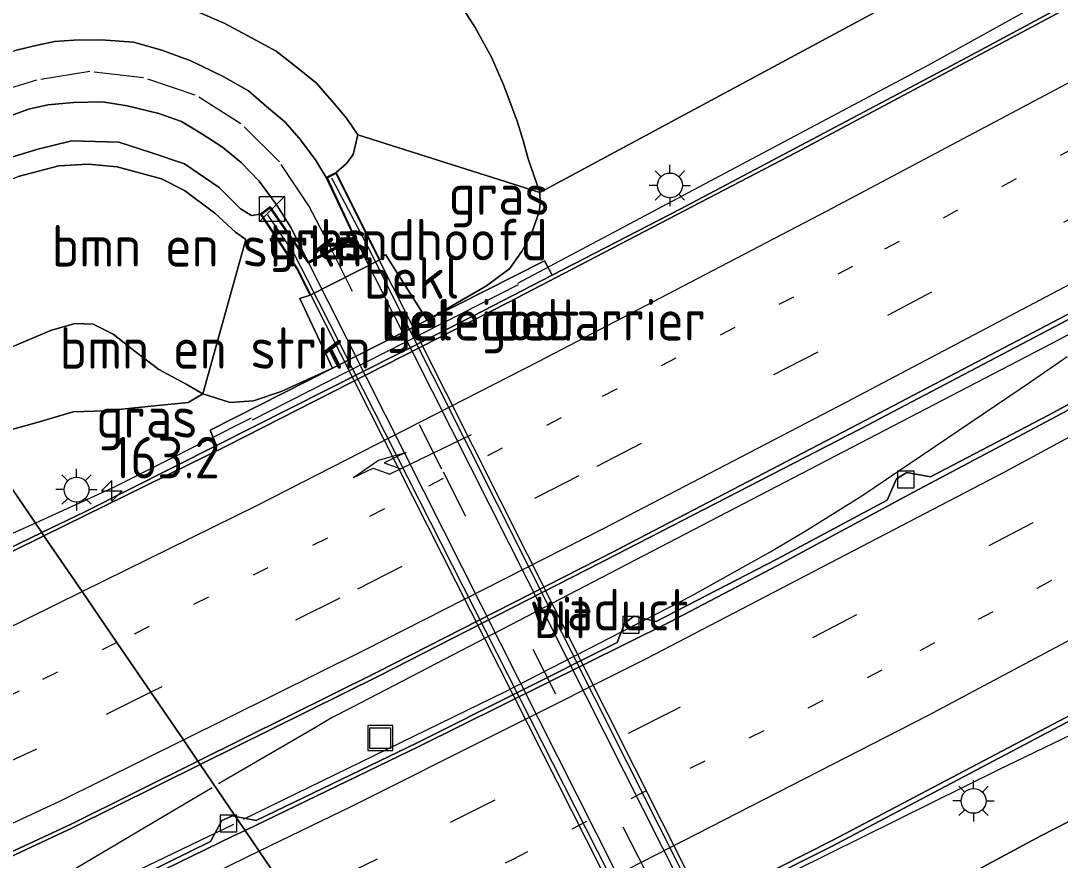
# Model space of a CAD drawing. Extents: x 253736 to 255979, y 477184 to 479215.
# Drawn here: x 254248.2 to 254310.8, y 477642.1 to 477692.7 of the extents above; entities that cross this region are included whole.
import ezdxf
from ezdxf.enums import TextEntityAlignment as Align

# ---------------------------------------------------------------- set-up
doc = ezdxf.new("R2010")
doc.units = 0
doc.linetypes.add('13strp', pattern=[4, 1, -3])
doc.linetypes.add('39strp', pattern=[12, 3, -9])
for name, color, linetype, lineweight in [('af-b1-rasterhekwerk', 8, 'hekwerk', 18), ('af-bs-doorgang', 8, 'Continuous', 18), ('af-bs-rasterhekwerk', 8, 'hekwerk', 18), ('as-bs-kilometr', 8, 'Continuous', 18), ('bp-b5-bomenstruiken', 8, 'Continuous', 18), ('bp-b5-grasland', 8, 'Continuous', 18), ('gr-bs-barrier', 8, 'Continuous', 18), ('gr-bs-geleiderail', 8, 'geleiderail', 18), ('gw-bs-kruinlijn', 8, 'Continuous', 18), ('gw-bs-teenlijn', 8, 'Continuous', 18), ('kw-b5-landhoofd', 8, 'Continuous', 18), ('kw-b6-viaduct', 8, 'Continuous', 18), ('mk-b1-39streep 0.15', 8, '39strp', 18), ('mk-bs-13streep 0.45', 8, '13strp', 18), ('mk-bs-39streep 0.15', 8, '39strp', 18), ('mk-bs-pijlre750', 8, 'Continuous', 18), ('mk-bs-streep 0.15', 8, 'Continuous', 18), ('og-b1-terreinafscheiding', 8, 'Continuous', 18), ('og-b5-bekleding', 8, 'Continuous', 18), ('og-bs-hulpgeometrie', 8, 'Continuous', 18), ('og-bs-inrichtingselement', 8, 'Continuous', 18), ('og-bs-maaiveld', 8, 'Continuous', 18), ('og-bs-terreinafscheiding', 8, 'Continuous', 18), ('vh-b5-verh_soort', 8, 'Continuous', 18), ('vh-b6-verh_soort', 8, 'Continuous', 18), ('wh-bs-kolk', 8, 'Continuous', 18), ('wm-bs-lichtmast', 8, 'Continuous', 18)]:
    doc.layers.add(name, color=color, linetype=linetype, lineweight=lineweight)
doc.styles.add('rtw_iso', font='isocp.shx')
doc.linetypes.add('geleiderail', pattern='A,2,-1,[175,RTW.shx,S=0.5,R=0,X=0,Y=0],-1', length=4)
doc.linetypes.add('hekwerk', pattern='A,7,-1.5,[1,RTW.shx,S=0.75,R=0,X=0,Y=0],-1.5', length=10)

# ---------------------------------------------------------------- blocks, each defined once
blk = doc.blocks.new('RW1 Buren totaal_ACAD_1_FMEBLOCK49')
at = {"layer": 'bp-b5-grasland'}
blk.add_polyline3d([(76.607, -23.172, 22.403), (83.149, -20.426, 22.412), (96.002, -16.534, 22.52), (107, -12.817, 22.637), (115.787, -10.247, 22.721), (121.178, -8.128, 22.76), (124.88, -6.764, 22.769), (128.347, -11.843, 23.013), (128.74, -12.42, 23.107), (116.923, -18.144, 23.096), (104.254, -23.797, 23.051), (97.804, -26.282, 23.038), (80.296, -32.854, 22.971), (61.973, -39.468, 22.889)], dxfattribs=at)
blk = doc.blocks.new('kolk')
blk.add_lwpolyline([(-0.5, -0.5), (0.5, -0.5), (0.5, 0.5), (-0.5, 0.5)], close=True)
blk = doc.blocks.new('put')
for p, q in [((0.75, 0.75), (-0.75, 0.75)), ((-0.75, 0.75), (-0.75, -0.75)), ((0.75, -0.75), (0.75, 0.75)), ((-0.75, -0.75), (0.75, -0.75))]:
    blk.add_line(p, q)
blk.add_lwpolyline([(-0.625, 0.625), (0.625, 0.625), (0.625, -0.625), (-0.625, -0.625)], close=True)
blk = doc.blocks.new('dtbattr-r')
at = {"style": 'rtw_iso'}
blk.add_attdef('TAG', text='', height=2.5, dxfattribs=at).set_placement((0, 0), align=Align.MIDDLE_CENTER)
blk = doc.blocks.new('dtbattr-l')
at = {"style": 'rtw_iso'}
blk.add_attdef('TAG', (0, 0), '', height=2.5, dxfattribs=at)
blk = doc.blocks.new('pijlr')
for p, q in [((0, 0, 0.1), (5.45, 0, 0.1)), ((5.45, -0.75, 0.1), (4.7, 0, 0.1)), ((6.2, -0.75, 0.1), (5.45, 0, 0.1)), ((4, -0.75, 0.1), (5.45, -0.75, 0.1)), ((5.7, -1.05, 0.1), (4, -0.75, 0.1)), ((7.5, -0.75, 0.1), (5.7, -1.05, 0.1)), ((7.5, -0.75, 0.1), (6.2, -0.75, 0.1))]:
    blk.add_line(p, q)
blk = doc.blocks.new('kast')
blk.add_line((-0.75, -0.75), (0.75, 0.75))
blk.add_lwpolyline([(-0.75, 0.75), (0.75, 0.75), (0.75, -0.75), (-0.75, -0.75)], close=True)
blk = doc.blocks.new('lantaarnpaal')
for p, q in [((-0.884, 0.884), (-0.53, 0.53)), ((0, 0.75), (0, 1.25)), ((0.53, 0.53), (0.884, 0.884)), ((-0.75, 0), (-1.25, 0)), ((0.75, 0), (1.25, 0)), ((-0.53, -0.53), (-0.884, -0.884)), ((0.53, -0.53), (0.884, -0.884)), ((0, -0.75), (0, -1.25))]:
    blk.add_line(p, q)
blk.add_circle((0, 0), 0.75)
blk = doc.blocks.new('hecto')
for p, q in [((0, 0.625), (-0.625, 0)), ((0, -0.625), (0, 0.625)), ((-0.625, 0), (0.625, 0)), ((0.625, 0), (0, -0.625))]:
    blk.add_line(p, q)
blk = doc.blocks.new('dtbattr')
at = {"style": 'rtw_iso'}
blk.add_attdef('TAG', (0.591, 0.868), '', height=2.5, dxfattribs=at)
blk = doc.blocks.new('Deel_d28hz')
at = {"layer": 'af-b1-rasterhekwerk'}
for points in [[(254294.724, 477628.184, 29.722), (254293.279, 477630.932, 29.722), (254292.514, 477632.491, 29.68), (254269.092, 477679.072, 28.798), (254266.911, 477683.239, 28.711)], [(254263.031, 477681.025, 28.705), (254264.648, 477678.65, 28.708), (254265.426, 477677.14, 28.723), (254288.954, 477630.759, 29.755), (254289.579, 477629.318, 29.746), (254290.695, 477626.294, 29.74)]]:
    blk.add_polyline3d(points, dxfattribs=at)
at = {"layer": 'af-bs-doorgang'}
blk.add_polyline3d([(254305.92, 477641.576, 23.473), (254309.657, 477643.581, 23.509)], dxfattribs=at)
at = {"layer": 'af-bs-rasterhekwerk'}
for points in [[(254240.388, 477701.387, 22.782), (254240.925, 477700.018, 23.43), (254243.946, 477692.31, 27.726), (254246.176, 477693.067, 27.915), (254248.382, 477693.773, 27.978), (254250.858, 477694.206, 28.101), (254253.533, 477694.321, 28.164), (254255.467, 477694.067, 28.173), (254257.631, 477693.625, 28.221), (254258.979, 477693.214, 28.248), (254260.41, 477692.596, 28.248), (254262.066, 477691.697, 28.314), (254263.55, 477690.902, 28.32), (254264.658, 477690.034, 28.317), (254265.98, 477688.961, 28.299), (254267.024, 477687.754, 28.344), (254267.797, 477686.863, 28.344), (254268.481, 477685.855, 28.338), (254279.454, 477682.386, 23.268), (254309.978, 477698.813, 23.181), (254314.679, 477701.361, 23.169), (254346.493, 477719.366, 23.19), (254381.923, 477739.756, 23.241)], [(254309.657, 477643.581, 23.509), (254314.108, 477645.868, 23.572), (254349.738, 477665.181, 23.671), (254380.763, 477683.027, 23.704), (254407.511, 477699.267, 23.728), (254412.85, 477702.632, 23.709)]]:
    blk.add_polyline3d(points, dxfattribs=at)
at = {"layer": 'bp-b5-bomenstruiken'}
for points in [[(254309.978, 477698.813, 23.181), (254279.454, 477682.386, 23.268), (254278.741, 477684.4, 23.286), (254278.448, 477685.508, 23.154), (254278.079, 477686.677, 23.046), (254277.274, 477688.834, 22.989), (254276.544, 477690.54, 23.016), (254275.555, 477692.328, 22.95), (254273.869, 477694.987, 22.905), (254272.149, 477697.021, 22.905), (254270.523, 477698.315, 22.866), (254269.526, 477698.92, 22.83), (254267.923, 477699.794, 22.845), (254266.03, 477700.673, 22.827), (254263.59, 477701.662, 22.83), (254261.667, 477702.241, 22.86), (254259.776, 477702.805, 22.89), (254257.626, 477703.402, 22.911), (254254.772, 477703.613, 22.905), (254251.932, 477703.865, 22.818), (254248.924, 477703.908, 22.782), (254254.224, 477705.679, 22.797), (254263.388, 477708.918, 22.812), (254297.826, 477721.89, 22.869)], [(254259.133, 477670.233, 23.109), (254258.13, 477670.821, 23.088), (254256.479, 477671.709, 23.013), (254255.043, 477672.781, 22.902), (254253.728, 477673.826, 22.86), (254252.514, 477674.432, 22.851), (254251.424, 477674.472, 22.842), (254250.012, 477674.082, 22.833), (254246.854, 477672.758, 22.731), (254243.023, 477671.253, 22.589), (254237.761, 477678.963, 27.236), (254243.896, 477681.664, 27.354), (254248, 477683.347, 27.549), (254250.454, 477683.994, 27.621), (254252.226, 477684.086, 27.702), (254253.96, 477683.916, 27.846), (254256.637, 477683.198, 27.9), (254258.035, 477682.507, 28.062), (254259.851, 477681.128, 28.221), (254261.105, 477679.994, 28.227), (254261.726, 477679.543, 28.179)], [(254259.133, 477670.233, 23.109), (254258.242, 477669.708, 23.103), (254256.22, 477669.508, 23.085), (254253.268, 477669.213, 23.058), (254251.305, 477669.156, 22.998), (254249.208, 477668.529, 22.932), (254245.566, 477667.527, 22.769), (254243.023, 477671.253, 22.589), (254246.854, 477672.758, 22.731), (254250.012, 477674.082, 22.833), (254251.424, 477674.472, 22.842), (254252.514, 477674.432, 22.851), (254253.728, 477673.826, 22.86), (254255.043, 477672.781, 22.902), (254256.479, 477671.709, 23.013), (254258.13, 477670.821, 23.088)]]:
    blk.add_polyline3d(points, close=True, dxfattribs=at)
blk.add_polyline3d([(254273.869, 477694.987, 22.905), (254275.555, 477692.328, 22.95), (254276.544, 477690.54, 23.016), (254277.274, 477688.834, 22.989), (254278.079, 477686.677, 23.046), (254278.448, 477685.508, 23.154), (254278.741, 477684.4, 23.286), (254279.454, 477682.386, 23.268), (254268.481, 477685.855, 28.338), (254267.797, 477686.863, 28.344), (254267.024, 477687.754, 28.344), (254265.98, 477688.961, 28.299), (254264.658, 477690.034, 28.317), (254263.55, 477690.902, 28.32), (254262.066, 477691.697, 28.314), (254260.41, 477692.596, 28.248), (254258.979, 477693.214, 28.248)], dxfattribs=at)
at = {"layer": 'bp-b5-grasland'}
for points in [[(254384.634, 477735.82, 23.39), (254367.363, 477725.718, 23.323), (254353.031, 477717.247, 23.298), (254337.147, 477708.16, 23.273), (254320.735, 477698.885, 23.211), (254305.241, 477690.544, 23.199), (254287.925, 477681.378, 23.167), (254280.19, 477677.388, 23.178), (254279.737, 477678.259, 23.11), (254272.669, 477674.682, 23.09), (254276.24, 477676.756, 23.235), (254277.646, 477677.796, 23.265), (254278.385, 477678.856, 23.31), (254278.936, 477679.846, 23.343), (254279.419, 477681.208, 23.334), (254279.478, 477681.702, 23.331), (254279.454, 477682.386, 23.268), (254309.978, 477698.813, 23.181), (254314.679, 477701.361, 23.169), (254346.493, 477719.366, 23.19), (254381.923, 477739.756, 23.241)], [(254412.85, 477702.632, 23.709), (254407.511, 477699.267, 23.728), (254380.763, 477683.027, 23.704), (254349.738, 477665.181, 23.671), (254314.108, 477645.868, 23.572), (254309.657, 477643.581, 23.509), (254305.92, 477641.576, 23.473), (254302.29, 477639.539, 23.527), (254301.769, 477639.764, 23.545), (254300.556, 477640.276, 23.605), (254298.283, 477640.424, 23.614), (254295.972, 477640.158, 23.656), (254293.585, 477639.828, 23.674), (254291.266, 477638.642, 24.335), (254291.011, 477638.959, 24.202), (254292.203, 477640.518, 23.831), (254297.046, 477642.943, 23.833), (254316.61, 477653.284, 23.932), (254332.13, 477661.556, 24.003), (254348.136, 477670.48, 24.033), (254362.783, 477678.892, 24.084), (254378.203, 477687.885, 24.014), (254393.55, 477697.065, 24.062), (254409.814, 477707.041, 24.123)], [(254279.454, 477682.386, 23.268), (254279.478, 477681.702, 23.331), (254279.419, 477681.208, 23.334), (254278.936, 477679.846, 23.343), (254278.385, 477678.856, 23.31), (254277.646, 477677.796, 23.265), (254276.24, 477676.756, 23.235), (254272.669, 477674.682, 23.09), (254270.157, 477678.644, 26.251), (254269.802, 477678.318, 26.251), (254267.168, 477683.591, 28.648), (254267.79, 477684.123, 28.815), (254268.188, 477684.669, 28.728), (254268.481, 477685.855, 28.338)], [(254259.947, 477667.126, 23.113), (254252.015, 477663.125, 23.11), (254249.426, 477661.871, 23.107), (254249.033, 477662.448, 23.013), (254245.566, 477667.527, 22.769), (254249.208, 477668.529, 22.932), (254251.305, 477669.156, 22.998), (254253.268, 477669.213, 23.058), (254256.22, 477669.508, 23.085), (254258.242, 477669.708, 23.103), (254259.133, 477670.233, 23.109), (254260.774, 477669.716, 23.142), (254262.181, 477669.807, 23.163), (254263.861, 477670.375, 23.16), (254266.958, 477671.792, 23.075), (254259.571, 477668.053, 23.057)]]:
    blk.add_polyline3d(points, close=True, dxfattribs=at)
for points in [[(254318.877, 477673.68, 23.652), (254310.129, 477668.954, 23.641), (254303.007, 477665.226, 23.585), (254301.58, 477665.5, 23.566), (254300.958, 477665.115, 23.597), (254300.4, 477663.817, 23.617), (254293.735, 477660.267, 23.604), (254286.468, 477656.508, 23.558), (254285.149, 477656.836, 23.608), (254284.585, 477656.435, 23.587), (254284.125, 477655.244, 23.637), (254272.053, 477649.202, 23.565), (254262.342, 477644.516, 23.49), (254261.108, 477644.755, 23.48), (254258.975, 477647.88, 23.549), (254269.766, 477653.234, 23.552), (254284.036, 477660.522, 23.588), (254298.798, 477668.127, 23.613), (254315.914, 477677.131, 23.657)], [(254258.979, 477693.214, 28.248), (254260.41, 477692.596, 28.248), (254262.066, 477691.697, 28.314), (254263.55, 477690.902, 28.32), (254264.658, 477690.034, 28.317), (254265.98, 477688.961, 28.299), (254267.024, 477687.754, 28.344), (254267.797, 477686.863, 28.344), (254268.481, 477685.855, 28.338), (254268.188, 477684.669, 28.728), (254267.79, 477684.123, 28.815), (254267.168, 477683.591, 28.648), (254266.579, 477683.285, 28.636), (254265.927, 477684.344, 28.612), (254264.943, 477685.652, 28.609), (254264.078, 477686.638, 28.603), (254262.968, 477687.562, 28.579), (254261.876, 477688.509, 28.546), (254260.358, 477689.377, 28.51), (254258.401, 477690.325, 28.507), (254256.656, 477690.957, 28.489), (254254.945, 477691.435, 28.45), (254253.007, 477691.577, 28.345), (254251.347, 477691.562, 28.312), (254250.193, 477691.485, 28.324), (254248.979, 477691.224, 28.24), (254247.888, 477690.96, 28.222)], [(254315.043, 477622.648, 23.368), (254310.818, 477632.557, 23.344), (254305.92, 477641.576, 23.473), (254309.657, 477643.581, 23.509), (254314.108, 477645.868, 23.572)], [(254246.932, 477686.778, 28.123), (254248.627, 477687.41, 28.15), (254249.794, 477687.669, 28.192), (254251.324, 477687.807, 28.264), (254253.072, 477687.838, 28.312), (254254.566, 477687.605, 28.345), (254256.469, 477687.134, 28.405), (254257.854, 477686.654, 28.408), (254259.08, 477685.916, 28.432), (254260.311, 477685.106, 28.498), (254261.437, 477684.176, 28.513), (254262.533, 477683.054, 28.555), (254263.588, 477681.61, 28.582), (254264.425, 477680.303, 28.606), (254265.486, 477678.195, 28.711), (254263.193, 477681.507, 28.609), (254262.605, 477681.074, 28.51), (254262.065, 477680.983, 28.773), (254261.409, 477681.387, 28.755), (254260.11, 477682.668, 28.698), (254258.029, 477684.107, 28.581), (254255.992, 477684.797, 28.536), (254254.069, 477685.412, 28.476), (254251.238, 477685.491, 28.464), (254249.179, 477684.991, 28.314), (254247.28, 477684.399, 28.281)], [(254247.28, 477684.399, 28.281), (254249.179, 477684.991, 28.314), (254251.238, 477685.491, 28.464), (254254.069, 477685.412, 28.476), (254255.992, 477684.797, 28.536), (254258.029, 477684.107, 28.581), (254260.11, 477682.668, 28.698), (254261.409, 477681.387, 28.755), (254262.065, 477680.983, 28.773), (254262.605, 477681.074, 28.51), (254264.787, 477677.81, 26.938), (254265.61, 477676.18, 26.251), (254264.985, 477675.988, 26.251), (254266.958, 477671.792, 23.075), (254263.861, 477670.375, 23.16), (254262.181, 477669.807, 23.163), (254260.774, 477669.716, 23.142), (254259.133, 477670.233, 23.109), (254261.726, 477679.543, 28.179), (254261.105, 477679.994, 28.227), (254259.851, 477681.128, 28.221), (254258.035, 477682.507, 28.062), (254256.637, 477683.198, 27.9), (254253.96, 477683.916, 27.846), (254252.226, 477684.086, 27.702), (254250.454, 477683.994, 27.621), (254248, 477683.347, 27.549)]]:
    blk.add_polyline3d(points, dxfattribs=at)
at = {"layer": 'gr-bs-barrier'}
blk.add_polyline3d([(254278.146, 477676.805, 24.152), (254262.097, 477668.642, 24.086)], dxfattribs=at)
at = {"layer": 'gr-bs-geleiderail'}
for points in [[(254578.566, 477842.017, 24.751), (254551.558, 477824.146, 24.718), (254512.499, 477798.6, 24.664), (254486.795, 477781.915, 24.574), (254470.164, 477770.818, 24.58), (254449.015, 477756.81, 24.472), (254445.614, 477754.552, 24.499), (254443.51, 477753.031, 24.508), (254441.303, 477751.385, 24.481), (254426.846, 477740.259, 24.493), (254424.745, 477738.618, 24.493), (254422.536, 477737.08, 24.466), (254420.298, 477735.549, 24.436), (254418.215, 477734.215, 24.421), (254370.229, 477706.541, 24.415), (254329.585, 477683.727, 24.319), (254310.796, 477673.516, 24.301), (254268.163, 477651.339, 24.163), (254266.922, 477650.714, 24.163), (254265.825, 477650.065, 24.163), (254260.08, 477646.719, 24.157)], [(254261.581, 477644.6, 24.211), (254277.39, 477652.286, 24.208), (254288.607, 477658.055, 24.277), (254291.02, 477659.399, 24.286), (254293.274, 477660.674, 24.286), (254295.455, 477661.949, 24.286), (254298.868, 477664.096, 24.28), (254309.109, 477670.995, 24.358), (254311.26, 477672.484, 24.322)], [(254345.193, 477714.206, 23.2), (254323.827, 477701.666, 23.15), (254302.856, 477690.036, 23.137), (254278.103, 477676.895, 23.153)], [(254262.046, 477668.761, 23.075), (254253.737, 477664.595, 23.022), (254249.033, 477662.448, 23.013)], [(254249.033, 477662.448, 23.013), (254247.647, 477661.815, 23.01), (254224.785, 477651.636, 22.938)], [(254271.52, 477629.5, 23.841), (254279.795, 477633.816, 23.858), (254292.76, 477640.481, 23.947), (254307.125, 477647.593, 23.873), (254326.862, 477657.102, 23.886)]]:
    blk.add_polyline3d(points, dxfattribs=at)
at = {"layer": 'gw-bs-kruinlijn'}
for points in [[(254262.605, 477681.074, 28.51), (254262.065, 477680.983, 28.773), (254261.409, 477681.387, 28.755), (254260.11, 477682.668, 28.698), (254258.029, 477684.107, 28.581), (254255.992, 477684.797, 28.536), (254254.069, 477685.412, 28.476), (254251.238, 477685.491, 28.464), (254249.179, 477684.991, 28.314), (254247.28, 477684.399, 28.281), (254242.763, 477682.693, 28.209), (254237.027, 477680.039, 27.911)], [(254268.481, 477685.855, 28.338), (254268.188, 477684.669, 28.728), (254267.79, 477684.123, 28.815), (254267.168, 477683.591, 28.648)]]:
    blk.add_polyline3d(points, dxfattribs=at)
at = {"layer": 'gw-bs-teenlijn'}
for points in [[(254226.523, 477695.427, 22.571), (254240.388, 477701.387, 22.782), (254242.658, 477702.22, 22.782), (254245.633, 477703.226, 22.782), (254248.924, 477703.908, 22.782), (254251.932, 477703.865, 22.818), (254254.772, 477703.613, 22.905), (254257.626, 477703.402, 22.911), (254259.776, 477702.805, 22.89), (254261.667, 477702.241, 22.86), (254263.59, 477701.662, 22.83), (254266.03, 477700.673, 22.827), (254267.923, 477699.794, 22.845), (254269.526, 477698.92, 22.83), (254270.523, 477698.315, 22.866), (254272.149, 477697.021, 22.905), (254273.869, 477694.987, 22.905), (254275.555, 477692.328, 22.95), (254276.544, 477690.54, 23.016), (254277.274, 477688.834, 22.989), (254278.079, 477686.677, 23.046), (254278.448, 477685.508, 23.154), (254278.741, 477684.4, 23.286), (254279.454, 477682.386, 23.268)], [(254272.669, 477674.682, 23.09), (254276.24, 477676.756, 23.235), (254277.646, 477677.796, 23.265), (254278.385, 477678.856, 23.31), (254278.936, 477679.846, 23.343), (254279.419, 477681.208, 23.334), (254279.478, 477681.702, 23.331), (254279.454, 477682.386, 23.268)], [(254243.023, 477671.253, 22.589), (254246.854, 477672.758, 22.731), (254250.012, 477674.082, 22.833), (254251.424, 477674.472, 22.842), (254252.514, 477674.432, 22.851), (254253.728, 477673.826, 22.86), (254255.043, 477672.781, 22.902), (254256.479, 477671.709, 23.013), (254258.13, 477670.821, 23.088), (254259.133, 477670.233, 23.109), (254260.774, 477669.716, 23.142), (254262.181, 477669.807, 23.163), (254263.861, 477670.375, 23.16), (254266.958, 477671.792, 23.075)]]:
    blk.add_polyline3d(points, dxfattribs=at)
at = {"layer": 'kw-b5-landhoofd'}
blk.add_polyline3d([(254269.802, 477678.318, 26.251), (254265.61, 477676.18, 26.251), (254264.787, 477677.81, 26.938), (254262.605, 477681.074, 28.51), (254263.193, 477681.507, 28.609), (254265.486, 477678.195, 28.711), (254266.884, 477678.95, 28.678), (254268.26, 477679.694, 28.663), (254266.579, 477683.285, 28.636), (254267.168, 477683.591, 28.648)], close=True, dxfattribs=at)
at = {"layer": 'kw-b6-viaduct'}
blk.add_polyline3d([(254268.915, 477679.976, 28.729), (254293.286, 477631.577, 29.731), (254294.98, 477628.171, 29.679), (254294.445, 477627.919, 29.679), (254292.68, 477631.403, 29.739), (254289.782, 477629.909, 29.709), (254291.159, 477626.283, 29.73), (254290.563, 477626.071, 29.694), (254289.236, 477629.57, 29.722), (254264.823, 477677.838, 28.735), (254262.673, 477681.062, 28.511), (254263.181, 477681.436, 28.61), (254265.471, 477678.13, 28.712), (254268.325, 477679.672, 28.664), (254266.645, 477683.263, 28.637), (254267.146, 477683.523, 28.649)], close=True, dxfattribs=at)
at = {"layer": 'mk-b1-39streep 0.15'}
blk.add_polyline3d([(254291.265, 477630.73, 29.731), (254273.549, 477665.694, 29.035), (254266.932, 477678.862, 28.726)], dxfattribs=at)
at = {"layer": 'mk-bs-13streep 0.45'}
for points in [[(254386.752, 477728.413, 23.606), (254370.332, 477718.387, 23.562), (254353.454, 477708.468, 23.514), (254336.511, 477698.704, 23.5), (254318.762, 477688.845, 23.47), (254298.304, 477677.921, 23.415), (254280.747, 477668.793, 23.417), (254266.64, 477661.53, 23.422), (254253.953, 477655.24, 23.39)], [(254266.614, 477636.687, 23.783), (254277.847, 477642.187, 23.8), (254302.382, 477654.768, 23.84), (254327.632, 477668.206, 23.907), (254346.377, 477678.623, 23.943), (254366.74, 477690.339, 23.971), (254385.143, 477701.335, 24.007), (254406.101, 477714.064, 24.023)], [(254253.953, 477655.24, 23.39), (254248.062, 477652.319, 23.375), (254233.747, 477645.58, 23.342)]]:
    blk.add_polyline3d(points, dxfattribs=at)
at = {"layer": 'mk-bs-39streep 0.15'}
for points in [[(254398.076, 477731.188, 23.747), (254381.431, 477720.885, 23.728), (254364.326, 477710.642, 23.68), (254347.71, 477700.919, 23.645), (254330.632, 477691.311, 23.614), (254313.677, 477681.967, 23.562), (254296.217, 477672.751, 23.526), (254281.811, 477665.303, 23.493), (254267.4, 477657.927, 23.481), (254255.994, 477652.25, 23.467)], [(254395.841, 477712.028, 23.97), (254379.07, 477701.875, 23.937), (254361.129, 477691.272, 23.905), (254343.71, 477681.29, 23.873), (254326.578, 477671.755, 23.834), (254309.188, 477662.463, 23.803), (254287.461, 477651.112, 23.762), (254269.652, 477642.18, 23.706), (254264.548, 477639.715, 23.7)], [(254266.884, 477678.95, 28.678), (254265.529, 477681.57, 28.612), (254263.759, 477684.227, 28.597), (254261.431, 477686.524, 28.522), (254258.666, 477688.253, 28.462), (254255.55, 477689.296, 28.417), (254252.317, 477689.671, 28.306), (254249.099, 477689.154, 28.219), (254246.107, 477688.241, 28.177), (254243.409, 477687.111, 28.063), (254234.838, 477683.245, 27.96)]]:
    blk.add_polyline3d(points, dxfattribs=at)
at = {"layer": 'mk-bs-streep 0.15'}
for points in [[(254251.854, 477658.315, 23.242), (254262.42, 477663.523, 23.254), (254279.41, 477672.215, 23.298), (254296.777, 477681.275, 23.321), (254317.074, 477692.045, 23.367), (254334.927, 477701.983, 23.409), (254351.65, 477711.549, 23.429), (254368.519, 477721.354, 23.501), (254385.446, 477731.333, 23.535)], [(254257.957, 477649.372, 23.561), (254268.91, 477654.807, 23.569), (254283.284, 477662.124, 23.597), (254297.965, 477669.747, 23.626), (254315.106, 477678.805, 23.67), (254332.368, 477688.303, 23.705), (254349.4, 477697.908, 23.727), (254366.187, 477707.756, 23.771), (254383.342, 477718.002, 23.818), (254399.936, 477728.274, 23.843)], [(254395.348, 477715.875, 23.892), (254377.117, 477704.81, 23.851), (254359.779, 477694.559, 23.822), (254341.91, 477684.319, 23.79), (254324.932, 477674.958, 23.767), (254307.48, 477665.511, 23.7), (254285.872, 477654.27, 23.683), (254268.087, 477645.364, 23.642), (254262.537, 477642.661, 23.628)], [(254268.722, 477633.599, 23.88), (254279.9, 477639.09, 23.914), (254302.858, 477650.836, 23.968), (254329.344, 477664.948, 23.992), (254349.062, 477675.885, 24.038), (254368.643, 477687.187, 24.07), (254387.008, 477698.128, 24.104), (254407.804, 477710.787, 24.092)]]:
    blk.add_polyline3d(points, dxfattribs=at)
at = {"layer": 'og-b1-terreinafscheiding'}
for points in [[(254265.534, 477678.107, 28.711), (254266.932, 477678.862, 28.726), (254268.308, 477679.606, 28.663)], [(254268.308, 477679.606, 28.663), (254292.612, 477631.424, 29.74)], [(254289.799, 477629.974, 29.71), (254265.534, 477678.107, 28.711)]]:
    blk.add_polyline3d(points, dxfattribs=at)
at = {"layer": 'og-b5-bekleding'}
blk.add_polyline3d([(254272.669, 477674.682, 23.09), (254266.958, 477671.792, 23.075), (254264.985, 477675.988, 26.251), (254265.61, 477676.18, 26.251), (254269.802, 477678.318, 26.251), (254270.157, 477678.644, 26.251)], close=True, dxfattribs=at)
at = {"layer": 'og-bs-hulpgeometrie'}
blk.add_polyline3d([(254245.566, 477667.527, 22.769), (254249.033, 477662.448, 23.013), (254249.426, 477661.871, 23.107), (254249.554, 477661.684, 23.126), (254251.854, 477658.315, 23.242), (254253.953, 477655.24, 23.39), (254255.994, 477652.25, 23.467), (254257.957, 477649.372, 23.561), (254258.832, 477648.091, 23.59), (254258.975, 477647.88, 23.549), (254261.108, 477644.755, 23.48), (254261.68, 477643.917, 23.548), (254262.537, 477642.661, 23.628), (254264.548, 477639.715, 23.7), (254266.614, 477636.687, 23.783), (254268.722, 477633.599, 23.88), (254271.027, 477630.222, 23.907), (254271.153, 477630.037, 23.852), (254271.52, 477629.5, 23.841), (254276.2, 477622.643, 23.354), (254282.902, 477612.824, 28.886), (254283.506, 477611.939, 29.177), (254284.694, 477610.198, 29.265)], dxfattribs=at)
at = {"layer": 'og-bs-maaiveld'}
blk.add_polyline3d([(254268.26, 477679.694, 28.663), (254266.579, 477683.285, 28.636), (254267.168, 477683.591, 28.648), (254269.802, 477678.318, 26.251), (254265.61, 477676.18, 26.251), (254264.787, 477677.81, 26.938), (254262.605, 477681.074, 28.51), (254263.193, 477681.507, 28.609), (254265.486, 477678.195, 28.711)], dxfattribs=at)
at = {"layer": 'og-bs-terreinafscheiding'}
for points in [[(254384.634, 477735.82, 23.39), (254367.363, 477725.718, 23.323), (254353.031, 477717.247, 23.298), (254337.147, 477708.16, 23.273), (254320.735, 477698.885, 23.211), (254305.241, 477690.544, 23.199), (254287.925, 477681.378, 23.167), (254280.19, 477677.388, 23.178)], [(254383.477, 477735.047, 23.387), (254366.303, 477724.827, 23.367), (254349.629, 477715.035, 23.312), (254332.985, 477705.442, 23.312), (254315.298, 477695.658, 23.255), (254294.908, 477684.779, 23.211), (254277.545, 477675.743, 23.169), (254260.617, 477667.132, 23.151), (254249.554, 477661.684, 23.126)], [(254400.82, 477726.965, 23.88), (254384.011, 477716.615, 23.859), (254367.114, 477706.396, 23.82), (254350.151, 477696.545, 23.755), (254333.207, 477686.96, 23.731), (254315.827, 477677.421, 23.693), (254298.64, 477668.406, 23.653), (254283.96, 477660.745, 23.622), (254269.644, 477653.466, 23.605), (254258.832, 477648.091, 23.59)], [(254400.931, 477726.768, 23.831), (254384.113, 477716.365, 23.814), (254367.219, 477706.165, 23.767), (254350.319, 477696.284, 23.723), (254333.282, 477686.668, 23.696), (254315.914, 477677.131, 23.657), (254298.798, 477668.127, 23.613), (254284.036, 477660.522, 23.588), (254269.766, 477653.234, 23.552), (254258.975, 477647.88, 23.549)], [(254318.877, 477673.68, 23.652), (254310.129, 477668.954, 23.641), (254303.007, 477665.226, 23.585), (254301.58, 477665.5, 23.566), (254300.958, 477665.115, 23.597), (254300.4, 477663.817, 23.617), (254293.735, 477660.267, 23.604), (254286.468, 477656.508, 23.558), (254285.149, 477656.836, 23.608), (254284.585, 477656.435, 23.587), (254284.125, 477655.244, 23.637), (254272.053, 477649.202, 23.565), (254262.342, 477644.516, 23.49), (254261.108, 477644.755, 23.48)], [(254396.881, 477718.733, 23.798), (254387.603, 477713.119, 23.818), (254374.761, 477705.219, 23.784), (254364.546, 477699.191, 23.76), (254352.867, 477692.359, 23.772), (254342.807, 477686.686, 23.741), (254331.663, 477680.365, 23.759), (254320.325, 477674.119, 23.697), (254310.282, 477668.712, 23.675), (254301.978, 477664.312, 23.631), (254293.789, 477659.887, 23.644), (254287.27, 477656.466, 23.613), (254272.158, 477648.98, 23.596), (254261.68, 477643.917, 23.548)], [(254409.587, 477707.255, 24.139), (254393.371, 477697.349, 24.107), (254378.019, 477688.14, 24.1), (254362.671, 477679.138, 24.114), (254347.965, 477670.672, 24.088), (254331.965, 477661.806, 24.026), (254316.439, 477653.493, 23.976), (254297.118, 477643.331, 23.916), (254292.274, 477640.875, 23.911), (254281.532, 477635.43, 23.899), (254276.085, 477632.668, 23.893), (254271.027, 477630.222, 23.907)], [(254409.814, 477707.041, 24.123), (254393.55, 477697.065, 24.062), (254378.203, 477687.885, 24.014), (254362.783, 477678.892, 24.084), (254348.136, 477670.48, 24.033), (254332.13, 477661.556, 24.003), (254316.61, 477653.284, 23.932), (254297.046, 477642.943, 23.833), (254292.203, 477640.518, 23.831), (254291.011, 477638.959, 24.202)], [(254266.579, 477683.285, 28.636), (254265.927, 477684.344, 28.612), (254264.943, 477685.652, 28.609), (254264.078, 477686.638, 28.603), (254262.968, 477687.562, 28.579), (254261.876, 477688.509, 28.546), (254260.358, 477689.377, 28.51), (254258.401, 477690.325, 28.507), (254256.656, 477690.957, 28.489), (254254.945, 477691.435, 28.45), (254253.007, 477691.577, 28.345), (254251.347, 477691.562, 28.312), (254250.193, 477691.485, 28.324), (254248.979, 477691.224, 28.24), (254247.888, 477690.96, 28.222), (254246.461, 477690.454, 28.153), (254244.81, 477689.743, 28.126), (254240.694, 477687.806, 28.006), (254233.806, 477684.757, 27.864)], [(254235.761, 477681.893, 27.954), (254242.476, 477684.803, 28.069), (254246.932, 477686.778, 28.123), (254248.627, 477687.41, 28.15), (254249.794, 477687.669, 28.192), (254251.324, 477687.807, 28.264), (254253.072, 477687.838, 28.312), (254254.566, 477687.605, 28.345), (254256.469, 477687.134, 28.405), (254257.854, 477686.654, 28.408), (254259.08, 477685.916, 28.432), (254260.311, 477685.106, 28.498), (254261.437, 477684.176, 28.513), (254262.533, 477683.054, 28.555), (254263.588, 477681.61, 28.582), (254264.425, 477680.303, 28.606), (254265.486, 477678.195, 28.711)], [(254237.761, 477678.963, 27.236), (254243.896, 477681.664, 27.354), (254248, 477683.347, 27.549), (254250.454, 477683.994, 27.621), (254252.226, 477684.086, 27.702), (254253.96, 477683.916, 27.846), (254256.637, 477683.198, 27.9), (254258.035, 477682.507, 28.062), (254259.851, 477681.128, 28.221), (254261.105, 477679.994, 28.227), (254261.726, 477679.543, 28.179), (254259.133, 477670.233, 23.109), (254258.242, 477669.708, 23.103), (254256.22, 477669.508, 23.085), (254253.268, 477669.213, 23.058), (254251.305, 477669.156, 22.998), (254249.208, 477668.529, 22.932), (254245.566, 477667.527, 22.769)], [(254265.486, 477678.195, 28.711), (254266.884, 477678.95, 28.678), (254268.26, 477679.694, 28.663)], [(254272.669, 477674.682, 23.09), (254270.157, 477678.644, 26.251), (254269.802, 477678.318, 26.251)], [(254280.19, 477677.388, 23.178), (254279.737, 477678.259, 23.11), (254272.669, 477674.682, 23.09)], [(254266.958, 477671.792, 23.075), (254259.571, 477668.053, 23.057), (254259.947, 477667.126, 23.113), (254275.412, 477674.927, 23.132), (254280.19, 477677.388, 23.178)], [(254266.958, 477671.792, 23.075), (254264.985, 477675.988, 26.251), (254265.61, 477676.18, 26.251)], [(254272.669, 477674.682, 23.09), (254266.958, 477671.792, 23.075)], [(254259.947, 477667.126, 23.113), (254252.015, 477663.125, 23.11), (254249.426, 477661.871, 23.107)], [(254249.426, 477661.871, 23.107), (254237.609, 477656.147, 23.096), (254224.94, 477650.493, 23.051), (254218.49, 477648.008, 23.038), (254200.982, 477641.436, 22.971), (254182.659, 477634.823, 22.889), (254165.163, 477629.251, 22.702), (254147.733, 477624.835, 22.347), (254135.467, 477622.028, 22.347), (254135.098, 477621.81, 22.364), (254134.696, 477621.43, 22.379), (254134.782, 477620.584, 22.438), (254134.597, 477620.348, 22.453), (254134.279, 477620.044, 22.484)], [(254249.554, 477661.684, 23.126), (254243.554, 477658.73, 23.112), (254225.005, 477650.31, 23.066), (254207.589, 477643.601, 23.031), (254191.981, 477637.763, 22.978), (254175.175, 477631.991, 22.874), (254157.03, 477626.799, 22.615), (254148.498, 477624.7, 22.419), (254145.445, 477623.925, 22.401), (254135.591, 477621.816, 22.372), (254135.246, 477621.634, 22.378), (254135.03, 477621.252, 22.402), (254134.952, 477620.57, 22.45), (254134.601, 477620.138, 22.475), (254134.279, 477620.044, 22.484)]]:
    blk.add_polyline3d(points, dxfattribs=at)
at = {"layer": 'vh-b5-verh_soort'}
for points in [[(254383.477, 477735.047, 23.387), (254366.303, 477724.827, 23.367), (254349.629, 477715.035, 23.312), (254332.985, 477705.442, 23.312), (254315.298, 477695.658, 23.255), (254294.908, 477684.779, 23.211), (254277.545, 477675.743, 23.169), (254260.617, 477667.132, 23.151), (254249.554, 477661.684, 23.126), (254249.426, 477661.871, 23.107), (254252.015, 477663.125, 23.11), (254259.947, 477667.126, 23.113), (254275.412, 477674.927, 23.132), (254280.19, 477677.388, 23.178), (254287.925, 477681.378, 23.167), (254305.241, 477690.544, 23.199), (254320.735, 477698.885, 23.211), (254337.147, 477708.16, 23.273), (254353.031, 477717.247, 23.298), (254367.363, 477725.718, 23.323), (254384.634, 477735.82, 23.39)], [(254400.931, 477726.768, 23.831), (254384.113, 477716.365, 23.814), (254367.219, 477706.165, 23.767), (254350.319, 477696.284, 23.723), (254333.282, 477686.668, 23.696), (254315.914, 477677.131, 23.657), (254298.798, 477668.127, 23.613), (254284.036, 477660.522, 23.588), (254269.766, 477653.234, 23.552), (254258.975, 477647.88, 23.549), (254258.832, 477648.091, 23.59), (254269.644, 477653.466, 23.605), (254283.96, 477660.745, 23.622), (254298.64, 477668.406, 23.653), (254315.827, 477677.421, 23.693), (254333.207, 477686.96, 23.731), (254350.151, 477696.545, 23.755), (254367.114, 477706.396, 23.82), (254384.011, 477716.615, 23.859), (254400.82, 477726.965, 23.88)], [(254409.814, 477707.041, 24.123), (254393.55, 477697.065, 24.062), (254378.203, 477687.885, 24.014), (254362.783, 477678.892, 24.084), (254348.136, 477670.48, 24.033), (254332.13, 477661.556, 24.003), (254316.61, 477653.284, 23.932), (254297.046, 477642.943, 23.833), (254292.203, 477640.518, 23.831), (254291.011, 477638.959, 24.202), (254291.386, 477639.499, 23.855), (254291.917, 477640.316, 23.948), (254292.274, 477640.875, 23.911), (254297.118, 477643.331, 23.916), (254316.439, 477653.493, 23.976), (254331.965, 477661.806, 24.026), (254347.965, 477670.672, 24.088), (254362.671, 477679.138, 24.114), (254378.019, 477688.14, 24.1), (254393.371, 477697.349, 24.107), (254409.587, 477707.255, 24.139)], [(254280.19, 477677.388, 23.178), (254275.412, 477674.927, 23.132), (254259.947, 477667.126, 23.113), (254259.571, 477668.053, 23.057), (254266.958, 477671.792, 23.075), (254272.669, 477674.682, 23.09), (254279.737, 477678.259, 23.11)]]:
    blk.add_polyline3d(points, close=True, dxfattribs=at)
for points in [[(254315.827, 477677.421, 23.693), (254298.64, 477668.406, 23.653), (254283.96, 477660.745, 23.622), (254269.644, 477653.466, 23.605), (254258.832, 477648.091, 23.59), (254257.957, 477649.372, 23.561), (254255.994, 477652.25, 23.467), (254253.953, 477655.24, 23.39), (254251.854, 477658.315, 23.242), (254249.554, 477661.684, 23.126), (254260.617, 477667.132, 23.151), (254277.545, 477675.743, 23.169), (254294.908, 477684.779, 23.211), (254315.298, 477695.658, 23.255)], [(254320.325, 477674.119, 23.697), (254310.282, 477668.712, 23.675), (254301.978, 477664.312, 23.631), (254293.789, 477659.887, 23.644), (254287.27, 477656.466, 23.613), (254272.158, 477648.98, 23.596), (254261.68, 477643.917, 23.548), (254261.108, 477644.755, 23.48), (254262.342, 477644.516, 23.49), (254272.053, 477649.202, 23.565), (254284.125, 477655.244, 23.637), (254284.585, 477656.435, 23.587), (254285.149, 477656.836, 23.608), (254286.468, 477656.508, 23.558), (254293.735, 477660.267, 23.604), (254300.4, 477663.817, 23.617), (254300.958, 477665.115, 23.597), (254301.58, 477665.5, 23.566), (254303.007, 477665.226, 23.585), (254310.129, 477668.954, 23.641), (254318.877, 477673.68, 23.652)], [(254316.439, 477653.493, 23.976), (254297.118, 477643.331, 23.916), (254292.274, 477640.875, 23.911), (254281.532, 477635.43, 23.899), (254276.085, 477632.668, 23.893), (254271.027, 477630.222, 23.907), (254268.722, 477633.599, 23.88), (254266.614, 477636.687, 23.783), (254264.548, 477639.715, 23.7), (254262.537, 477642.661, 23.628), (254261.68, 477643.917, 23.548), (254272.158, 477648.98, 23.596), (254287.27, 477656.466, 23.613), (254293.789, 477659.887, 23.644), (254301.978, 477664.312, 23.631), (254310.282, 477668.712, 23.675), (254320.325, 477674.119, 23.697)], [(254247.888, 477690.96, 28.222), (254248.979, 477691.224, 28.24), (254250.193, 477691.485, 28.324), (254251.347, 477691.562, 28.312), (254253.007, 477691.577, 28.345), (254254.945, 477691.435, 28.45), (254256.656, 477690.957, 28.489), (254258.401, 477690.325, 28.507), (254260.358, 477689.377, 28.51), (254261.876, 477688.509, 28.546), (254262.968, 477687.562, 28.579), (254264.078, 477686.638, 28.603), (254264.943, 477685.652, 28.609), (254265.927, 477684.344, 28.612), (254266.579, 477683.285, 28.636), (254268.26, 477679.694, 28.663), (254266.884, 477678.95, 28.678), (254265.486, 477678.195, 28.711), (254264.425, 477680.303, 28.606), (254263.588, 477681.61, 28.582), (254262.533, 477683.054, 28.555), (254261.437, 477684.176, 28.513), (254260.311, 477685.106, 28.498), (254259.08, 477685.916, 28.432), (254257.854, 477686.654, 28.408), (254256.469, 477687.134, 28.405), (254254.566, 477687.605, 28.345), (254253.072, 477687.838, 28.312), (254251.324, 477687.807, 28.264), (254249.794, 477687.669, 28.192), (254248.627, 477687.41, 28.15), (254246.932, 477686.778, 28.123)], [(254182.659, 477634.823, 22.889), (254200.982, 477641.436, 22.971), (254218.49, 477648.008, 23.038), (254224.94, 477650.493, 23.051), (254237.609, 477656.147, 23.096), (254249.426, 477661.871, 23.107), (254249.554, 477661.684, 23.126), (254243.554, 477658.73, 23.112), (254225.005, 477650.31, 23.066), (254207.589, 477643.601, 23.031), (254191.981, 477637.763, 22.978)]]:
    blk.add_polyline3d(points, dxfattribs=at)
at = {"layer": 'vh-b6-verh_soort'}
blk.add_polyline3d([(254292.612, 477631.424, 29.74), (254291.265, 477630.73, 29.731), (254289.799, 477629.974, 29.71), (254265.534, 477678.107, 28.711), (254266.932, 477678.862, 28.726), (254268.308, 477679.606, 28.663)], close=True, dxfattribs=at)
at = {"layer": 'as-bs-kilometr'}
ref = blk.add_blockref('dtbattr', (254253.638, 477664.39, 22.981), dxfattribs=at)
ref.add_attrib('TAG', '163.2', dxfattribs={"layer": '0', "height": 2.5, "style": 'rtw_iso'}).set_placement((254253.638, 477664.39, 22.981), align=Align.BOTTOM_LEFT)
blk.add_blockref('hecto', (254253.638, 477664.39, 22.981), dxfattribs=at)
at = {"layer": 'bp-b5-bomenstruiken'}
ref = blk.add_blockref('dtbattr-r', (254250.023438, 477677.15625, 25.355636), dxfattribs=at)
ref.add_attrib('TAG', 'bmn en strkn', dxfattribs={"layer": '0', "height": 2.5, "style": 'rtw_iso'}).set_placement((254250.023438, 477677.15625, 25.355636), align=Align.BOTTOM_LEFT)
ref = blk.add_blockref('dtbattr-r', (254250.5, 477671, 22.933647), dxfattribs=at)
ref.add_attrib('TAG', 'bmn en strkn', dxfattribs={"layer": '0', "height": 2.5, "style": 'rtw_iso'}).set_placement((254250.5, 477671, 22.933647), align=Align.BOTTOM_LEFT)
at = {"layer": 'bp-b5-grasland'}
ref = blk.add_blockref('dtbattr-r', (254273.953125, 477680.28125, 25.098333), dxfattribs=at)
ref.add_attrib('TAG', 'gras', dxfattribs={"layer": '0', "height": 2.5, "style": 'rtw_iso'}).set_placement((254273.953125, 477680.28125, 25.098333), align=Align.BOTTOM_LEFT)
ref = blk.add_blockref('dtbattr-r', (254263.039062, 477677.59375, 27.218875), dxfattribs=at)
ref.add_attrib('TAG', 'gras', dxfattribs={"layer": '0', "height": 2.5, "style": 'rtw_iso'}).set_placement((254263.039062, 477677.59375, 27.218875), align=Align.BOTTOM_LEFT)
ref = blk.add_blockref('dtbattr-r', (254252.703125, 477666.84375, 23.065118), dxfattribs=at)
ref.add_attrib('TAG', 'gras', dxfattribs={"layer": '0', "height": 2.5, "style": 'rtw_iso'}).set_placement((254252.703125, 477666.84375, 23.065118), align=Align.BOTTOM_LEFT)
at = {"layer": 'gr-bs-barrier'}
ref = blk.add_blockref('dtbattr-l', (254270.081176, 477672.70299, 24.118834), dxfattribs=at)
ref.add_attrib('TAG', 'geleidebarrier', dxfattribs={"layer": '0', "height": 2.5, "style": 'rtw_iso'}).set_placement((254270.081176, 477672.70299, 24.118834), align=Align.BOTTOM_LEFT)
at = {"layer": 'kw-b5-landhoofd'}
ref = blk.add_blockref('dtbattr-r', (254266.203125, 477677.53125, 27.831455), dxfattribs=at)
ref.add_attrib('TAG', 'landhoofd', dxfattribs={"layer": '0', "height": 2.5, "style": 'rtw_iso'}).set_placement((254266.203125, 477677.53125, 27.831455), align=Align.BOTTOM_LEFT)
at = {"layer": 'kw-b6-viaduct'}
ref = blk.add_blockref('dtbattr-r', (254278.828125, 477655.21875, 29.156412), dxfattribs=at)
ref.add_attrib('TAG', 'viaduct', dxfattribs={"layer": '0', "height": 2.5, "style": 'rtw_iso'}).set_placement((254278.828125, 477655.21875, 29.156412), align=Align.BOTTOM_LEFT)
at = {"layer": 'mk-bs-pijlre750', "rotation": 205.7}
blk.add_blockref('pijlr', (254275.31, 477667.762, 23.28), dxfattribs=at)
at = {"layer": 'og-b5-bekleding'}
ref = blk.add_blockref('dtbattr-r', (254268.835938, 477675.21875, 24.894143), dxfattribs=at)
ref.add_attrib('TAG', 'bekl', dxfattribs={"layer": '0', "height": 2.5, "style": 'rtw_iso'}).set_placement((254268.835938, 477675.21875, 24.894143), align=Align.BOTTOM_LEFT)
at = {"layer": 'og-bs-inrichtingselement'}
for name, p in [('kast', (254263.305, 477681.388, 28.756)), ('put', (254269.833, 477649.483, 23.427))]:
    blk.add_blockref(name, p, dxfattribs=at)
at = {"layer": 'vh-b5-verh_soort'}
ref = blk.add_blockref('dtbattr-r', (254269.859375, 477672.6875, 23.116625), dxfattribs=at)
ref.add_attrib('TAG', 'bet-goot', dxfattribs={"layer": '0', "height": 2.5, "style": 'rtw_iso'}).set_placement((254269.859375, 477672.6875, 23.116625), align=Align.BOTTOM_LEFT)
at = {"layer": 'vh-b6-verh_soort'}
ref = blk.add_blockref('dtbattr-r', (254279.078125, 477654.75, 29.288714), dxfattribs=at)
ref.add_attrib('TAG', 'bit', dxfattribs={"layer": '0', "height": 2.5, "style": 'rtw_iso'}).set_placement((254279.078125, 477654.75, 29.288714), align=Align.BOTTOM_LEFT)
at = {"layer": 'wh-bs-kolk'}
for p in [(254301.528, 477665.073, 23.516), (254284.953, 477656.311, 23.528), (254260.677, 477644.33, 23.453)]:
    blk.add_blockref('kolk', p, dxfattribs=at)
at = {"layer": 'wm-bs-lichtmast'}
for p in [(254287.297, 477682.801, 23.042), (254251.516, 477664.462, 22.952), (254305.609, 477645.695, 23.847)]:
    blk.add_blockref('lantaarnpaal', p, dxfattribs=at)

msp = doc.modelspace()

# ---------------------------------------------------------------- linework, layer by layer
at = {"layer": 'bp-b5-grasland'}
msp.add_polyline3d([(254184.896, 477614.219, 23.41), (254202.806, 477621.95, 23.44), (254223.837, 477631.251, 23.482), (254251.277, 477644.061, 23.547), (254258.975, 477647.88, 23.549), (254261.108, 477644.755, 23.48), (254260.92, 477644.791, 23.479), (254260.282, 477644.505, 23.469), (254259.585, 477643.25, 23.482), (254249.215, 477638.141, 23.496), (254239.63, 477633.675, 23.473), (254238.134, 477634.024, 23.463), (254237.387, 477633.635, 23.48), (254236.679, 477632.312, 23.485), (254225.752, 477627.207, 23.483), (254216.77, 477623.194, 23.412), (254215.233, 477623.606, 23.386), (254214.56, 477623.333, 23.385), (254213.625, 477621.816, 23.417), (254203.314, 477617.25, 23.439), (254193.457, 477612.937, 23.43)], dxfattribs=at)
at = {"layer": 'gr-bs-geleiderail'}
for points in [[(253955.212, 477536.416, 23.67), (254001.63, 477548.401, 23.724), (254038.722, 477559.199, 23.805), (254072.949, 477570.061, 23.82), (254119.52, 477586.251, 23.907), (254180.311, 477610, 24.003), (254227.176, 477629.509, 24.084), (254236.915, 477633.628, 24.129), (254240.585, 477635.405, 24.15), (254242.917, 477636.605, 24.15), (254247.437, 477639.242, 24.123), (254256.603, 477644.679, 24.126), (254259.702, 477646.493, 24.111)], [(254260.988, 477644.265, 24.078), (254245.9, 477637.034, 24.135), (254239.589, 477634.092, 24.12), (254227.391, 477628.818, 24.099), (254206.465, 477620.129, 24.051), (254186.737, 477611.981, 24.006), (254169.429, 477604.774, 24.021), (254138.495, 477592.593, 23.94), (254119.682, 477585.564, 23.913), (254097.132, 477577.522, 23.88), (254074.447, 477569.799, 23.832), (254050.311, 477562.033, 23.82), (254023.574, 477553.906, 23.811), (253995.331, 477545.964, 23.745), (253955.696, 477535.815, 23.682)]]:
    msp.add_polyline3d(points, dxfattribs=at)
at = {"layer": 'mk-bs-39streep 0.15'}
msp.add_polyline3d([(254255.994, 477652.25, 23.467), (254249.108, 477648.822, 23.458), (254221.518, 477636.056, 23.403), (254201.014, 477626.938, 23.36), (254182.492, 477619.011, 23.33), (254157.045, 477608.589, 23.284), (254139.769, 477601.771, 23.242), (254121.568, 477594.822, 23.213), (254102.858, 477588.04, 23.168), (254084.454, 477581.616, 23.144), (254065.357, 477575.242, 23.127), (254046.22, 477569.169, 23.051), (254027.484, 477563.49, 23.019), (254008.654, 477557.998, 22.99), (253989.021, 477552.574, 22.954), (253967.802, 477547.058, 22.92), (253950.649, 477542.801, 22.882), (253949.114, 477542.449, 22.879)], dxfattribs=at)
at = {"layer": 'mk-bs-streep 0.15'}
for points in [[(254111.186, 477617.182, 22.705), (254128.234, 477616.623, 22.688), (254146.704, 477619.386, 22.712), (254149.509, 477620.064, 22.712), (254158.509, 477622.391, 22.856), (254176.547, 477627.973, 23.008), (254193.298, 477634.019, 23.104), (254208.926, 477639.897, 23.17), (254226.412, 477646.788, 23.181), (254245.332, 477655.1, 23.234), (254251.854, 477658.315, 23.242)], [(253951.789, 477539.522, 22.983), (253968.968, 477543.766, 23.017), (253990.089, 477549.273, 23.061), (254009.53, 477554.629, 23.084), (254028.588, 477560.209, 23.106), (254047.268, 477565.879, 23.149), (254066.528, 477572.003, 23.21), (254085.493, 477578.288, 23.24), (254104.159, 477584.777, 23.278), (254122.891, 477591.64, 23.303), (254141.246, 477598.623, 23.339), (254158.517, 477605.448, 23.371), (254184.247, 477616.001, 23.419), (254202.316, 477623.689, 23.454), (254222.947, 477632.861, 23.504), (254250.559, 477645.701, 23.555), (254257.957, 477649.372, 23.561)], [(254262.537, 477642.661, 23.628), (254250.227, 477636.664, 23.597), (254231.636, 477627.936, 23.568), (254212.425, 477619.32, 23.527), (254194.155, 477611.351, 23.501), (254176.512, 477603.894, 23.475), (254157.924, 477596.362, 23.451), (254139.635, 477589.306, 23.412), (254120.818, 477582.312, 23.365), (254101.433, 477575.39, 23.336), (254083.513, 477569.111, 23.287), (254064.18, 477562.768, 23.253), (254043.387, 477556.215, 23.223), (254022.929, 477550.141, 23.2), (254003.537, 477544.626, 23.165), (253982.686, 477539.017, 23.139), (253961.404, 477533.614, 23.082), (253957.949, 477532.779, 23.078)]]:
    msp.add_polyline3d(points, dxfattribs=at)
at = {"layer": 'og-bs-terreinafscheiding'}
for points in [[(254258.832, 477648.091, 23.59), (254251.183, 477644.289, 23.579), (254223.675, 477631.525, 23.534), (254202.685, 477622.2, 23.48), (254184.812, 477614.512, 23.453), (254159.124, 477603.979, 23.408), (254141.782, 477597.201, 23.381), (254123.535, 477590.247, 23.339), (254104.569, 477583.324, 23.313), (254085.996, 477576.831, 23.278), (254066.996, 477570.47, 23.239), (254047.729, 477564.421, 23.183), (254029.07, 477558.745, 23.141), (254009.992, 477553.152, 23.112), (253990.476, 477547.771, 23.074), (253969.449, 477542.339, 23.049), (253952.904, 477538.302, 23.004)], [(254258.975, 477647.88, 23.549), (254251.277, 477644.061, 23.547), (254223.837, 477631.251, 23.482), (254202.806, 477621.95, 23.44), (254184.896, 477614.219, 23.41), (254159.292, 477603.734, 23.366), (254141.845, 477596.921, 23.344), (254123.664, 477589.962, 23.295), (254104.645, 477583.099, 23.262), (254086.098, 477576.602, 23.228), (254067.048, 477570.298, 23.198), (254047.853, 477564.132, 23.133), (254029.082, 477558.539, 23.082), (254010.063, 477552.863, 23.062), (253990.483, 477547.453, 23.038), (253969.524, 477542.075, 22.994), (253953.124, 477538.061, 22.96)], [(254261.108, 477644.755, 23.48), (254260.92, 477644.791, 23.479), (254260.282, 477644.505, 23.469), (254259.585, 477643.25, 23.482), (254249.215, 477638.141, 23.496), (254239.63, 477633.675, 23.473), (254238.134, 477634.024, 23.463), (254237.387, 477633.635, 23.48), (254236.679, 477632.312, 23.485), (254225.752, 477627.207, 23.483), (254216.77, 477623.194, 23.412), (254215.233, 477623.606, 23.386), (254214.56, 477623.333, 23.385), (254213.625, 477621.816, 23.417), (254203.314, 477617.25, 23.439), (254193.457, 477612.937, 23.43)], [(254261.68, 477643.917, 23.548), (254260.982, 477643.58, 23.545), (254249.357, 477637.926, 23.54), (254238.306, 477632.72, 23.519), (254225.817, 477626.905, 23.535), (254215.235, 477622.256, 23.502), (254203.499, 477617.02, 23.476), (254191.892, 477611.998, 23.466), (254178.593, 477606.354, 23.441), (254167.632, 477601.916, 23.46), (254154.408, 477596.567, 23.4), (254144.055, 477592.593, 23.378), (254132.563, 477588.251, 23.32), (254120.321, 477583.716, 23.305), (254107.836, 477579.227, 23.302)]]:
    msp.add_polyline3d(points, dxfattribs=at)
at = {"layer": 'vh-b5-verh_soort'}
for points in [[(254191.981, 477637.763, 22.978), (254207.589, 477643.601, 23.031), (254225.005, 477650.31, 23.066), (254243.554, 477658.73, 23.112), (254249.554, 477661.684, 23.126), (254251.854, 477658.315, 23.242), (254253.953, 477655.24, 23.39), (254255.994, 477652.25, 23.467), (254257.957, 477649.372, 23.561), (254258.832, 477648.091, 23.59), (254251.183, 477644.289, 23.579), (254223.675, 477631.525, 23.534), (254202.685, 477622.2, 23.48), (254184.812, 477614.512, 23.453)], [(254104.569, 477583.324, 23.313), (254123.535, 477590.247, 23.339), (254141.782, 477597.201, 23.381), (254159.124, 477603.979, 23.408), (254184.812, 477614.512, 23.453), (254202.685, 477622.2, 23.48), (254223.675, 477631.525, 23.534), (254251.183, 477644.289, 23.579), (254258.832, 477648.091, 23.59), (254258.975, 477647.88, 23.549), (254251.277, 477644.061, 23.547), (254223.837, 477631.251, 23.482), (254202.806, 477621.95, 23.44), (254184.896, 477614.219, 23.41), (254159.292, 477603.734, 23.366), (254141.845, 477596.921, 23.344), (254123.664, 477589.962, 23.295), (254104.645, 477583.099, 23.262)], [(254193.457, 477612.937, 23.43), (254203.314, 477617.25, 23.439), (254213.625, 477621.816, 23.417), (254214.56, 477623.333, 23.385), (254215.233, 477623.606, 23.386), (254216.77, 477623.194, 23.412), (254225.752, 477627.207, 23.483), (254236.679, 477632.312, 23.485), (254237.387, 477633.635, 23.48), (254238.134, 477634.024, 23.463), (254239.63, 477633.675, 23.473), (254249.215, 477638.141, 23.496), (254259.585, 477643.25, 23.482), (254260.282, 477644.505, 23.469), (254260.92, 477644.791, 23.479), (254261.108, 477644.755, 23.48), (254261.68, 477643.917, 23.548), (254260.982, 477643.58, 23.545), (254249.357, 477637.926, 23.54), (254238.306, 477632.72, 23.519), (254225.817, 477626.905, 23.535), (254215.235, 477622.256, 23.502), (254203.499, 477617.02, 23.476), (254191.892, 477611.998, 23.466)], [(254191.892, 477611.998, 23.466), (254203.499, 477617.02, 23.476), (254215.235, 477622.256, 23.502), (254225.817, 477626.905, 23.535), (254238.306, 477632.72, 23.519), (254249.357, 477637.926, 23.54), (254260.982, 477643.58, 23.545), (254261.68, 477643.917, 23.548), (254262.537, 477642.661, 23.628), (254264.548, 477639.715, 23.7), (254266.614, 477636.687, 23.783), (254268.722, 477633.599, 23.88), (254271.027, 477630.222, 23.907), (254260.124, 477624.948, 23.937), (254243.688, 477617.217, 23.915), (254224.587, 477608.401, 23.85), (254207.569, 477600.881, 23.805), (254190.509, 477593.596, 23.795)]]:
    msp.add_polyline3d(points, dxfattribs=at)

# ---------------------------------------------------------------- block references
at = {"linetype": 'ByBlock'}
msp.add_blockref('Deel_d28hz', (0, 0), dxfattribs=at)
msp.add_blockref('Deel_d28hz', (0, 0), dxfattribs=at)
at = {"layer": 'bp-b5-grasland'}
msp.add_blockref('RW1 Buren totaal_ACAD_1_FMEBLOCK49', (254120.686, 477674.2905), dxfattribs=at)

doc.saveas('drawing.dxf')
